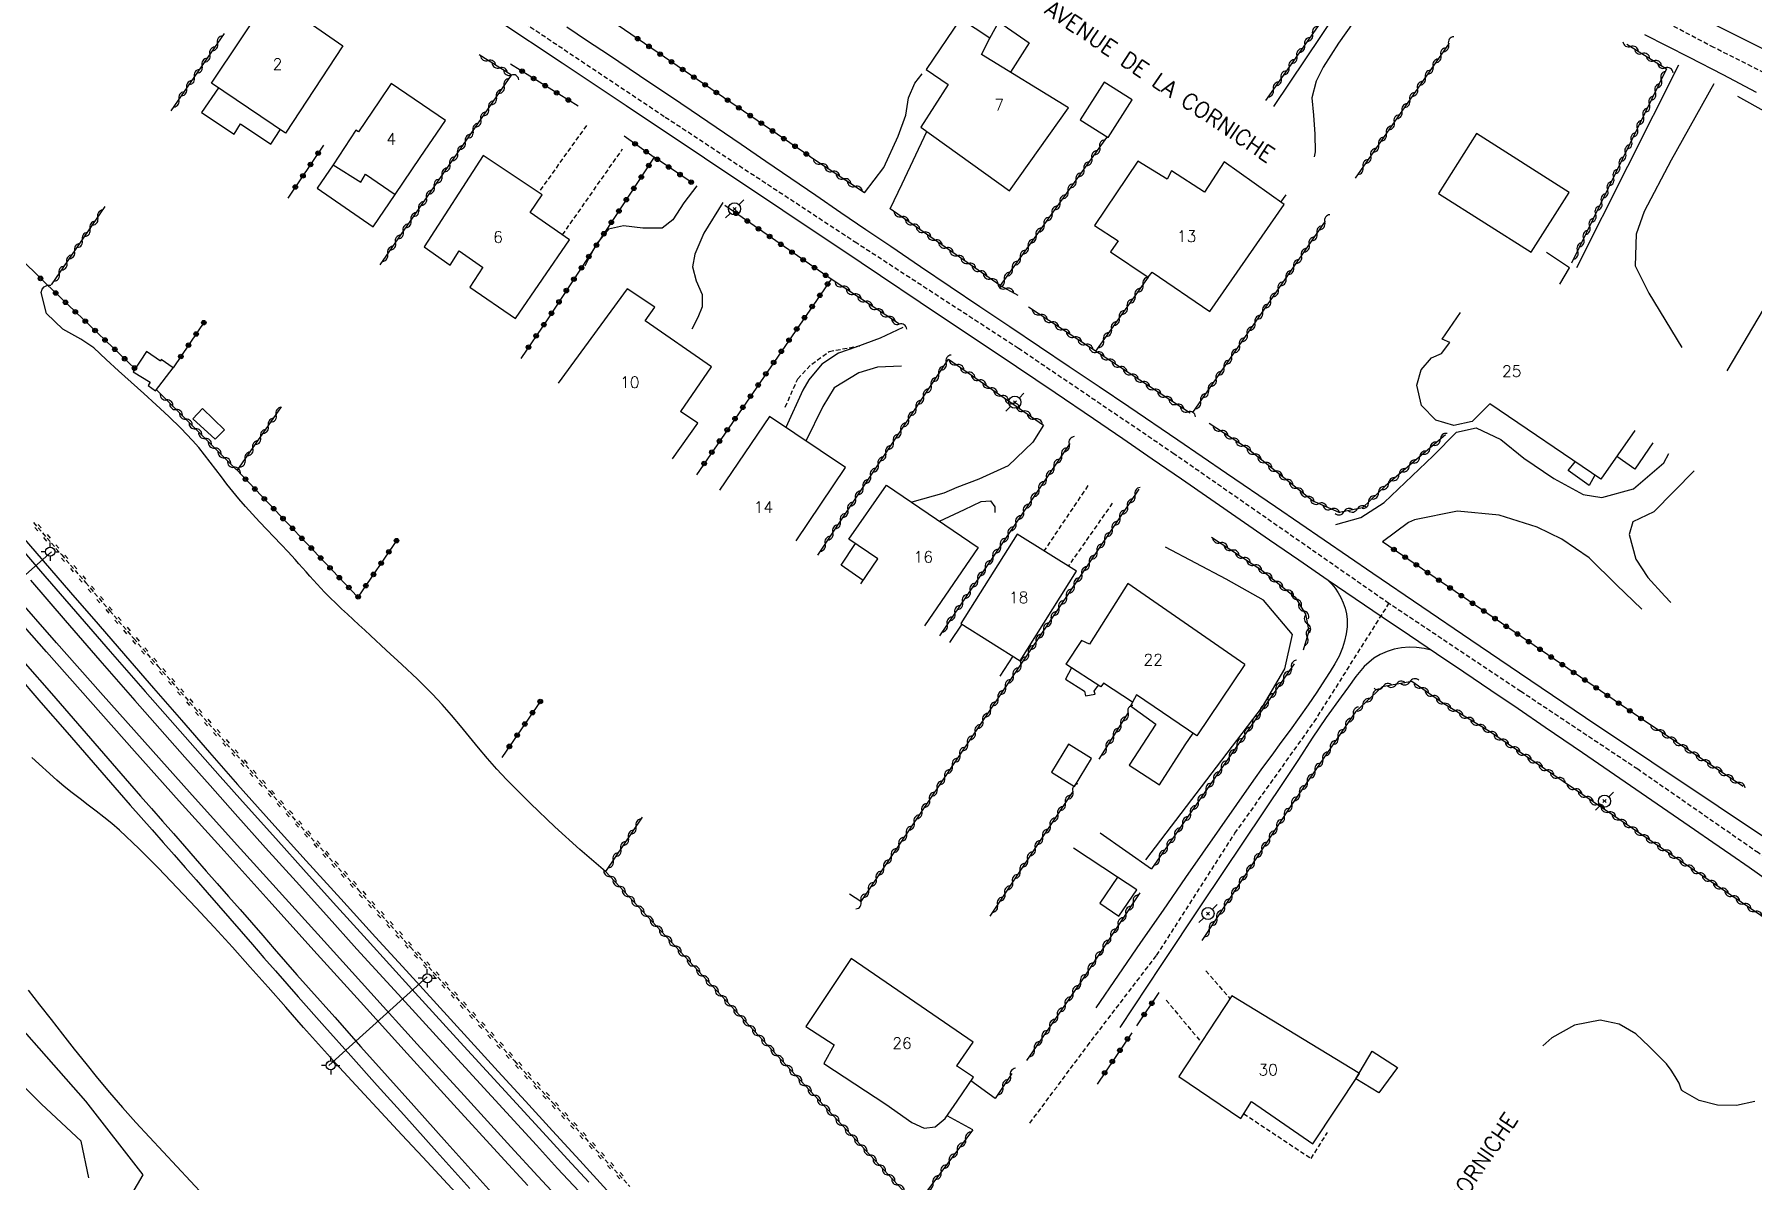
# Model space of a CAD drawing. Header units: millimetres. Extents: x 159000 to 160001, y 158000 to 159001.
# Drawn here: x 159263.9 to 159453.4, y 158330.4 to 158456.8 of the extents above; entities that cross this region are included whole.
import ezdxf
from ezdxf.enums import TextEntityAlignment as Align

# ---------------------------------------------------------------- set-up
doc = ezdxf.new("R2010")
doc.units = ezdxf.units.MM
doc.linetypes.add('DASHED', pattern=[0.75, 0.5, -0.25])
doc.layers.get('0').update_dxf_attribs({"linetype": 'CONTINUOUS'})
for name, color, linetype in [('W0001', 6, 'DASHED'), ('W0008', 7, 'CONTINUOUS'), ('W0017', 7, 'CONTINUOUS'), ('W0101', 7, 'CONTINUOUS'), ('W0104', 1, 'CONTINUOUS'), ('W0112', 1, 'DASHED'), ('W0211', 2, 'CONTINUOUS'), ('W0214', 2, 'CONTINUOUS'), ('W0220', 5, 'DASHED'), ('W0300', 7, 'CONTINUOUS'), ('W0310', 3, 'CONTINUOUS'), ('W0322', 7, 'CONTINUOUS'), ('W0323', 7, 'CONTINUOUS'), ('W0473', 7, 'CONTINUOUS'), ('W0610', 7, 'CONTINUOUS'), ('W0611', 7, 'CONTINUOUS'), ('W0700', 7, 'CONTINUOUS'), ('W0989', 7, 'CONTINUOUS'), ('W0991', 7, 'CONTINUOUS')]:
    doc.layers.add(name, color=color, linetype=linetype)
doc.styles.get("Standard").update_dxf_attribs({"font": 'romans.shx', "width": 0.85})

# ---------------------------------------------------------------- blocks, each defined once
blk = doc.blocks.new('T610')
for p, q in [((-0.500001, 0), (-1.000002, 0)), ((0, 0.500001), (0, 1.000002)), ((0.500001, 0), (1.000002, 0)), ((0, -0.500001), (0, -1.000002))]:
    blk.add_line(p, q)
blk.add_ellipse((0, 0), major_axis=(-0.353554, 0.353554), ratio=1, start_param=3.926990817, end_param=10.2101761242)
blk = doc.blocks.new('T473')
for p, q in [((-0.166667, 0.166667), (0.166667, -0.166667)), ((-0.166667, -0.166667), (0.166667, 0.166667)), ((0.500001, 0.500001), (1.000002, 1.000002)), ((-1.000002, -1.000002), (-0.500001, -0.500001))]:
    blk.add_line(p, q)
blk.add_ellipse((0, 0), major_axis=(0.471405, 0.471405), ratio=1, start_param=5.4977871438, end_param=11.780972451)
blk = doc.blocks.new('t323o')
at = {"color": 0, "linetype": 'Continuous'}
for radius in [0.25, 0.15]:
    blk.add_circle((0, 0), radius, dxfattribs=at)
blk = doc.blocks.new('t310o')
at = {"color": 0, "linetype": 'Continuous'}
for centre, start, end in [((-0.5, 0.38), 216.8699, 323.1304), ((0.5, -0.37), 36.8699, 143.1303)]:
    blk.add_arc(centre, 0.625, start, end, dxfattribs=at)
blk = doc.blocks.new('t322o')
at = {"color": 0, "linetype": 'Continuous'}
for radius in [0.25, 0.15]:
    blk.add_circle((0, 0), radius, dxfattribs=at)
blk = doc.blocks.new('t220o')
at = {"color": 0, "linetype": 'Continuous'}
for p, q in [((-0.25, 0.25), (0.25, 0.25)), ((-0.25, -0.25), (0.25, -0.25))]:
    blk.add_line(p, q, dxfattribs=at)

msp = doc.modelspace()

# ---------------------------------------------------------------- linework, layer by layer
at = {"layer": 'W0001'}
for points in [[(159671.68, 158310.62), (159659.84, 158319.03), (159641.72, 158332.19), (159619.67, 158348.07), (159600.2, 158361.84), (159577.97, 158376.89), (159562.61, 158388.09), (159546.12, 158399.76), (159531.24, 158410.53), (159520.71, 158417.31), (159511.03, 158422.65), (159488.91, 158434.69), (159467.27, 158446.12), (159449.02, 158455.33), (159427.79, 158466.45), (159413.51, 158473.64), (159400.57, 158480.47), (159376.23, 158492.15)], [(159413.19, 158394.07), (159389.53, 158410.54), (159372.35, 158422.18), (159354.53, 158433.77), (159333.31, 158447.71), (159316.01, 158459.26), (159301.73, 158469.51), (159295.59, 158474.48), (159289.34, 158483.75)], [(159373.62, 158336.83), (159379.95, 158345.33), (159387.59, 158355.31), (159396.22, 158368.76), (159404.96, 158381.03), (159413.19, 158394.07)], [(159552.81, 158299.14), (159532.83, 158312.57), (159521.13, 158320.8), (159502.26, 158334), (159486.08, 158345.01), (159468.35, 158356.7), (159453.91, 158366.59), (159440.61, 158375.81), (159427.74, 158384.37), (159413.19, 158394.07)]]:
    msp.add_lwpolyline(points, dxfattribs=at)
at = {"layer": 'W0008'}
for points in [[(159454.91, 158363.57), (159452.9, 158364.97), (159450.89, 158366.37), (159448.88, 158367.76), (159446.86, 158369.15), (159442.75, 158371.98), (159438.64, 158374.8), (159434.52, 158377.62), (159430.4, 158380.43), (159427.42, 158382.46), (159424.43, 158384.48), (159421.43, 158386.5), (159418.44, 158388.52), (159415.45, 158390.54), (159412.46, 158392.56), (159409.47, 158394.59), (159406.49, 158396.62), (159403.25, 158398.84), (159400.02, 158401.06), (159396.79, 158403.3), (159393.56, 158405.53), (159390.33, 158407.76), (159387.1, 158409.99), (159383.87, 158412.21), (159380.63, 158414.42), (159376.39, 158417.29), (159372.15, 158420.14), (159367.9, 158422.98), (159363.65, 158425.82), (159355.02, 158431.59), (159346.4, 158437.37), (159337.77, 158443.13), (159329.13, 158448.89), (159322.05, 158453.61), (159314.96, 158458.32)], [(159454.55, 158455.1), (159451.76, 158456.5), (159448.52, 158458.12)], [(159456.78, 158366.81), (159449.47, 158371.69), (159442.17, 158376.58), (159434.87, 158381.48), (159427.59, 158386.39), (159422.2, 158390.05), (159416.81, 158393.71), (159411.43, 158397.39), (159406.05, 158401.06), (159400.67, 158404.74), (159395.29, 158408.41), (159389.91, 158412.08), (159384.52, 158415.74), (159381.24, 158417.95), (159377.96, 158420.16), (159374.68, 158422.36), (159371.4, 158424.56), (159368.11, 158426.76), (159364.83, 158428.97), (159361.55, 158431.18), (159358.28, 158433.39), (159355.52, 158435.26), (159352.77, 158437.13), (159350.03, 158439.01), (159347.28, 158440.89), (159344.53, 158442.77), (159341.79, 158444.64), (159339.04, 158446.52), (159336.28, 158448.39), (159334.01, 158449.92), (159331.72, 158451.45), (159329.44, 158452.98), (159327.16, 158454.51), (159324.87, 158456.04), (159322.59, 158457.56)], [(159441.36, 158456.78), (159443.83, 158455.53), (159446.3, 158454.27), (159449.98, 158452.35), (159453.65, 158450.41)], [(159406.47, 158396.63), (159406.89, 158396.21), (159407.27, 158395.75), (159407.61, 158395.26), (159407.9, 158394.73), (159408.16, 158394.15), (159408.36, 158393.55), (159408.51, 158392.93), (159408.58, 158392.3), (159408.58, 158391.5), (159408.48, 158390.72), (159408.31, 158389.94), (159408.08, 158389.19), (159407.7, 158388.28), (159407.22, 158387.41), (159406.7, 158386.57), (159406.17, 158385.75), (159405.24, 158384.32), (159404.28, 158382.9), (159403.3, 158381.51), (159402.3, 158380.12), (159401.29, 158378.75), (159400.27, 158377.38), (159399.27, 158376), (159398.28, 158374.61), (159396.4, 158371.93), (159394.52, 158369.25), (159392.65, 158366.57), (159390.78, 158363.88), (159388.3, 158360.3), (159385.82, 158356.72), (159383.36, 158353.13), (159380.89, 158349.54)], [(159417.86, 158388.92), (159417.06, 158389.12), (159416.24, 158389.23), (159415.41, 158389.26), (159414.59, 158389.19), (159413.78, 158389.04), (159412.99, 158388.8), (159412.23, 158388.47), (159411.52, 158388.05), (159410.45, 158387.12), (159409.54, 158386.04), (159408.72, 158384.9), (159407.92, 158383.78), (159406.28, 158381.53), (159404.73, 158379.22), (159403.21, 158376.89), (159401.68, 158374.57), (159397.13, 158367.78), (159392.58, 158360.98), (159388.05, 158354.18), (159383.53, 158347.36)]]:
    msp.add_lwpolyline(points, dxfattribs=at)
at = {"layer": 'W0017'}
for points in [[(159400.5, 158448.84), (159414.4, 158469.56)], [(159416.61, 158468.27), (159410.69, 158460.12), (159407.63, 158455.81), (159405.94, 158453.16), (159405.17, 158451.61), (159404.71, 158449.77), (159404.88, 158447.86), (159405.04, 158445.79), (159405.06, 158443.83), (159404.95, 158443.28)], [(159355.38, 158439.32), (159357.53, 158442.11), (159359.1, 158445.58), (159359.93, 158447.86), (159360.23, 158449.8), (159360.94, 158451.39), (159361.75, 158452.44)], [(159445.12, 158453.4), (159433.85, 158431.07)], [(159449.01, 158451.32), (159444.29, 158442.93), (159441.32, 158437.28), (159440.45, 158434.76), (159440.34, 158431.29), (159441.85, 158428.25), (159445.47, 158422.29)], [(159358.23, 158437.55), (159359.54, 158440.31), (159362.27, 158446.06)], [(159336.91, 158440.08), (159335.48, 158438.2), (159334.26, 158436.33), (159333.09, 158435.42), (159330.95, 158435.44), (159328.84, 158435.7), (159327.16, 158435.33), (159325.88, 158433.73), (159325.02, 158432.11), (159324.55, 158431.25)], [(159339.77, 158438.25), (159337.67, 158434.89), (159336.7, 158432.56), (159336.43, 158431.16), (159336.83, 158429.63), (159337.48, 158428.12), (159337.49, 158426.76), (159337.02, 158425.59), (159336.36, 158424.3)], [(159190.54, 158434.06), (159195.02, 158428.94), (159202.88, 158419.64), (159216.89, 158402.22), (159228.24, 158388.94), (159248.56, 158362.95), (159257.86, 158352.46), (159269.51, 158339.23), (159275.85, 158331.12), (159273.33, 158326.87)], [(159359.61, 158424.47), (159357.1, 158423.3), (159354.45, 158422.3), (159352.52, 158421.67), (159350.7, 158420.45), (159349.27, 158418.72), (159348.58, 158417.57), (159346.7, 158413.46)], [(159359.48, 158420.24), (159356.81, 158420.12), (159354.77, 158419.49), (159352.03, 158417.84), (159350.8, 158415.77), (159348.93, 158411.97)], [(159375.11, 158413.73), (159373.95, 158411.85), (159371.24, 158409.25), (159367.99, 158407.77), (159365.56, 158406.84), (159364.14, 158406.24), (159360.6, 158405.23)], [(159407.34, 158402.76), (159410.09, 158403.55), (159412.68, 158405.19), (159418.05, 158410.33), (159420.63, 158412.95), (159422.81, 158413.44), (159425.54, 158412.13), (159428.07, 158410.07), (159431.38, 158407.83), (159434.59, 158406.08), (159436.64, 158405.74), (159440.16, 158406.69), (159443.48, 158409.57), (159444.04, 158410.59)], [(159446.85, 158408.69), (159442.4, 158404.17), (159440.06, 158403.08), (159439.66, 158401.66), (159440.39, 158398.94), (159441.74, 158396.94), (159443.6, 158394.88), (159444.27, 158394.19)], [(159363.65, 158403.16), (159366.4, 158404.43), (159368.25, 158405.3), (159369.26, 158405.37), (159369.76, 158404.72), (159369.77, 158404.11)], [(159441.07, 158393.45), (159438.27, 158396.12), (159435.27, 158399.11), (159432.26, 158401.15), (159429.53, 158402.47), (159425.33, 158403.79), (159420.74, 158404.26), (159416.01, 158403.28), (159415.36, 158403), (159412.5, 158400.87)], [(159381.38, 158368.82), (159387.02, 158364.84)], [(159383.27, 158363.93), (159378.42, 158367.13)], [(159269.89, 158330.8), (159269.05, 158334.82), (159264.69, 158338.91), (159256.84, 158346.62), (159256.25, 158346.39)], [(159369.8, 158339.55), (159367.12, 158341.48)], [(159367.31, 158336.09), (159364.49, 158337.64)]]:
    msp.add_lwpolyline(points, dxfattribs=at)
at = {"layer": 'W0101'}
for points in [[(159297.89, 158455.5), (159291.57, 158445.89), (159283.42, 158451.39), (159289.89, 158461.1)], [(159365.97, 158458.5), (159362.17, 158452.92), (159364.62, 158451.24), (159361.58, 158446.55), (159371.38, 158439.55), (159377.87, 158448.67), (159368.28, 158454.57), (159369.21, 158456.35)], [(159303.22, 158451.35), (159301.93, 158449.44), (159301.93, 158449.45), (159299.62, 158446.03), (159299.61, 158446.03), (159299.31, 158446.22), (159296.84, 158442.42), (159299.87, 158440.49), (159300.39, 158441.37), (159300.39, 158441.37), (159303.67, 158439.15), (159306.43, 158443.22), (159306.42, 158443.22), (159309.19, 158447.29)], [(159313.36, 158443.42), (159306.86, 158433.36), (159309.71, 158431.34), (159310.72, 158432.94), (159313.29, 158431.14), (159313.33, 158431.13), (159311.87, 158428.93), (159316.91, 158425.49), (159322.88, 158434.15), (159318.54, 158437.15), (159319.85, 158439.09)], [(159380.74, 158435.71), (159383.35, 158434.02), (159383.34, 158434.02), (159382.49, 158432.81), (159386.65, 158430.02), (159387.08, 158430.56), (159393.46, 158426.26), (159401.66, 158438.03), (159395.04, 158442.72), (159392.88, 158439.39), (159389.24, 158441.73), (159388.73, 158440.84), (159385.52, 158442.8)], [(159372.2, 158401.72), (159366.02, 158391.86), (159372.56, 158387.76), (159378.74, 158397.62)], [(159367.35, 158345.76), (159353.9, 158354.97), (159348.92, 158347.48), (159352.05, 158345.45), (159350.92, 158343.38), (159357.73, 158338.91), (159360.59, 158336.9), (159361.98, 158336.28), (159363.17, 158336.42), (159364.27, 158337.33), (159365.61, 158339.26), (159367.41, 158341.9), (159365.54, 158343.12), (159365.55, 158343.14)], [(159409.93, 158342.28), (159395.87, 158350.86), (159390.04, 158341.97), (159396.85, 158337.35), (159398.03, 158339.2), (159404.81, 158334.54)]]:
    msp.add_lwpolyline(points, close=True, dxfattribs=at)
for points in [[(159338.52, 158420.14), (159331.2, 158425.2), (159332.28, 158426.73), (159329.22, 158428.73), (159321.62, 158418.36)], [(159440.28, 158413.13), (159436.56, 158407.76), (159424.31, 158416.09), (159422.38, 158414.12), (159420.35, 158413.67), (159418.37, 158414.29), (159416.77, 158415.88), (159416.25, 158418.14), (159416.74, 158419.83), (159417.89, 158421.14), (159418.98, 158421.61), (159419.9, 158422.82), (159419.07, 158423.2), (159421.08, 158426.12)], [(159334.21, 158410.02), (159337.02, 158413.94), (159335.12, 158415.23), (159335.14, 158415.23), (159338.52, 158420.14)], [(159344.9, 158414.67), (159339.42, 158406.57)], [(159347.85, 158400.99), (159353.31, 158409.05), (159344.9, 158414.67)], [(159355, 158396.25), (159356.87, 158399), (159353.66, 158401.18), (159357.83, 158407.11)], [(159357.83, 158407.11), (159367.9, 158400.26), (159362.01, 158391.6)], [(159397.29, 158387.34), (159384.4, 158396.26), (159380.2, 158389.58), (159379.29, 158390.01), (159377.58, 158387.39)], [(159397.29, 158387.34), (159392.03, 158379.49), (159385.35, 158384.01), (159384.94, 158383.19), (159381.73, 158385.31), (159381.44, 158384.9), (159377.58, 158387.39)]]:
    msp.add_lwpolyline(points, dxfattribs=at)
at = {"layer": 'W0104'}
for points in [[(159369.21, 158456.35), (159370.18, 158458.17), (159373.52, 158455.83), (159371.47, 158452.61)], [(159284.19, 158450.87), (159282.3, 158448.16), (159285.9, 158445.79), (159286.62, 158446.92), (159289.97, 158444.67), (159291, 158446.27)], [(159296.84, 158442.42), (159295.05, 158439.83), (159301.24, 158435.57), (159303.67, 158439.15)], [(159401.29, 158438.29), (159401.87, 158439.11)], [(159432.04, 158429.24), (159433.09, 158431.07), (159430.54, 158432.75)], [(159442.27, 158411.78), (159440.29, 158408.86), (159438.31, 158410.28)], [(159435.9, 158408.21), (159435.26, 158407.07), (159432.95, 158408.71), (159433.72, 158409.69)], [(159355.25, 158396.61), (159352.8, 158398.28), (159354.4, 158400.67)], [(159366.12, 158391.8), (159364.75, 158389.79)], [(159370.35, 158386.08), (159371.76, 158388.27)], [(159378.2, 158386.99), (159377.54, 158385.73), (159379.65, 158384.4), (159379.75, 158383.91), (159380.8, 158384.08), (159380.71, 158384.41), (159381.17, 158385.07)], [(159384.99, 158383.3), (159384.69, 158382.8), (159387.49, 158380.77), (159384.55, 158376.25), (159387.89, 158374.11), (159390.72, 158378.49), (159391.6, 158379.79)], [(159409.55, 158341.71), (159411.34, 158344.75), (159414.14, 158342.96), (159412.07, 158340.18), (159409.55, 158341.7)]]:
    msp.add_lwpolyline(points, dxfattribs=at)
for points in [[(159381.8, 158451.51), (159379.16, 158447.36), (159382.25, 158445.4), (159384.89, 158449.55)], [(159418.66, 158439.24), (159428.85, 158432.77), (159433.05, 158439.37), (159422.85, 158445.84)], [(159279.2, 158420.04), (159277.87, 158420.95), (159277.78, 158420.76), (159276.24, 158421.85), (159274.79, 158419.6), (159276.66, 158418.47), (159276.44, 158418.1), (159277.23, 158417.51)], [(159282.41, 158415.55), (159284.83, 158413.2), (159283.81, 158412.17), (159281.35, 158414.43)], [(159377.89, 158378.57), (159375.99, 158375.48), (159378.52, 158373.92), (159380.42, 158377)], [(159383.27, 158363.93), (159381.32, 158361.05), (159383.43, 158359.62), (159385.39, 158362.51)]]:
    msp.add_lwpolyline(points, close=True, dxfattribs=at)
at = {"layer": 'W0112'}
for points in [[(159324.73, 158446.73), (159319.45, 158439.35)], [(159322.1, 158434.69), (159328.73, 158444.16)], [(159346.66, 158415.72), (159348.03, 158418.83), (159349.57, 158420.45), (159351.5, 158421.85), (159354.86, 158422.46)], [(159380.01, 158407.06), (159375.17, 158399.86)], [(159382.7, 158405.13), (159377.85, 158398.19)], [(159393.02, 158353.6), (159395.66, 158350.55)], [(159388.63, 158350.37), (159392.51, 158345.74)], [(159397.18, 158337.86), (159404.61, 158332.93), (159406.41, 158335.78)]]:
    msp.add_lwpolyline(points, dxfattribs=at)
at = {"layer": 'W0211'}
for points in [[(159326.84, 158364.54), (159324.01, 158366.97), (159321.25, 158369.47), (159318.56, 158372.05), (159315.93, 158374.69), (159314.87, 158375.83), (159313.84, 158377), (159312.84, 158378.18), (159311.85, 158379.38), (159310.86, 158380.58), (159309.86, 158381.76), (159308.83, 158382.93), (159307.78, 158384.07), (159306.11, 158385.74), (159304.4, 158387.35), (159302.66, 158388.95), (159300.94, 158390.55), (159300.31, 158391.15), (159299.67, 158391.74), (159299.03, 158392.32), (159298.39, 158392.91), (159297.75, 158393.5), (159297.12, 158394.1), (159296.5, 158394.71), (159295.88, 158395.32), (159295.47, 158395.76), (159295.05, 158396.2), (159294.65, 158396.65), (159294.25, 158397.1), (159293.85, 158397.56), (159293.45, 158398.01), (159293.05, 158398.46), (159292.64, 158398.91), (159291.86, 158399.75), (159291.08, 158400.58), (159290.29, 158401.41), (159289.5, 158402.24), (159288.71, 158403.07), (159287.93, 158403.91), (159287.16, 158404.76), (159286.41, 158405.62), (159285.75, 158406.41), (159285.12, 158407.21), (159284.5, 158408.03), (159283.89, 158408.84), (159283.28, 158409.66), (159282.65, 158410.47), (159282, 158411.26), (159281.32, 158412.03), (159280.03, 158413.38), (159278.7, 158414.69), (159277.33, 158415.96), (159275.94, 158417.21), (159274.55, 158418.45), (159273.17, 158419.7), (159271.8, 158420.97), (159270.46, 158422.26), (159269, 158423.21), (159267.02, 158424.28), (159265.24, 158426.03), (159264.64, 158428.35), (159264.74, 158428.7), (159264.98, 158428.98), (159265.32, 158429.14), (159265.69, 158429.14)], [(159261.85, 158402.26), (159264.86, 158398.76), (159267.88, 158395.28), (159270.91, 158391.79), (159273.94, 158388.31), (159277.02, 158384.76), (159280.09, 158381.21), (159283.18, 158377.66), (159286.28, 158374.13), (159290.06, 158369.91), (159293.86, 158365.71), (159297.68, 158361.52), (159301.49, 158357.33), (159304.87, 158353.63), (159308.25, 158349.93), (159311.63, 158346.23), (159315.02, 158342.53), (159318.01, 158339.25), (159321.01, 158335.98), (159324, 158332.71), (159327, 158329.44)], [(159263.2, 158351.47), (159264.47, 158349.85), (159265.73, 158348.23), (159267, 158346.61), (159268.27, 158344.99), (159269.55, 158343.38), (159270.85, 158341.79), (159272.18, 158340.21), (159273.62, 158338.54), (159275.09, 158336.9), (159276.58, 158335.27), (159278.08, 158333.65), (159279.59, 158332.04), (159281.09, 158330.43), (159282.59, 158328.81)], [(159453.52, 158339.2), (159451.5, 158338.77), (159449.42, 158338.8), (159447.4, 158339.32), (159445.57, 158340.36), (159445.47, 158340.45), (159445.4, 158340.55), (159445.35, 158340.67), (159445.31, 158340.78), (159445.29, 158340.9), (159445.26, 158341.01), (159445.22, 158341.12), (159445.17, 158341.23), (159444.75, 158341.95), (159444.29, 158342.66), (159443.79, 158343.34), (159443.21, 158343.96), (159441.87, 158345.28), (159440.39, 158346.65), (159438.58, 158347.74), (159436.49, 158348.17), (159433.64, 158347.63), (159431.15, 158346.23), (159430.17, 158345.35)]]:
    msp.add_lwpolyline(points, dxfattribs=at)
at = {"layer": 'W0214'}
msp.add_lwpolyline([(159311.28, 158328.15), (159308.99, 158330.61), (159306.69, 158333.08), (159304.39, 158335.54), (159302.1, 158338.01), (159299.81, 158340.48), (159297.53, 158342.97), (159295.55, 158345.16), (159293.57, 158347.37), (159291.61, 158349.59), (159289.65, 158351.8), (159287.69, 158354.02), (159285.71, 158356.22), (159283.72, 158358.41), (159281.7, 158360.58), (159279.64, 158362.76), (159277.57, 158364.93), (159275.45, 158367.06), (159273.26, 158369.11), (159272.42, 158369.83), (159271.56, 158370.53), (159270.69, 158371.21), (159269.81, 158371.87), (159268.93, 158372.54), (159268.05, 158373.21), (159267.19, 158373.9), (159266.35, 158374.62), (159263.6, 158377.1)], dxfattribs=at)
at = {"layer": 'W0220'}
msp.add_lwpolyline([(159263.81, 158402.98), (159266.9, 158399.43), (159269.55, 158396.36), (159272.2, 158393.28), (159274.85, 158390.21), (159277.52, 158387.15), (159281.59, 158382.54), (159285.68, 158377.95), (159289.79, 158373.38), (159293.9, 158368.81), (159299.61, 158362.5), (159305.33, 158356.22), (159311.07, 158349.94), (159316.81, 158343.67), (159321.04, 158339.05), (159325.28, 158334.44), (159329.53, 158329.84)], dxfattribs=at)
at = {"layer": 'W0300'}
for points in [[(159451.6, 158449.96), (159464.2, 158442.95)], [(159464.2, 158442.95), (159450.42, 158419.72)], [(159386.4, 158365.85), (159399.24, 158382.7), (159401.72, 158386.87), (159402.55, 158390.66), (159399.38, 158394.43), (159395.25, 158396.77), (159388.58, 158400.29)]]:
    msp.add_lwpolyline(points, dxfattribs=at)
at = {"layer": 'W0310'}
for points in [[(159413.71, 158469.51), (159399.58, 158449.49)], [(159278.98, 158448.37), (159284.84, 158456.89)], [(159301.99, 158431.37), (159316.49, 158452.27), (159312.9, 158454.53)], [(159409.49, 158440.93), (159419.85, 158455.82)], [(159439.43, 158455.69), (159443.8, 158452.99), (159433.32, 158431.58)], [(159382.07, 158445.4), (159370.33, 158429.11), (159372.27, 158428.05)], [(159355.38, 158439.32), (159349.32, 158443.33)], [(159265.77, 158429.18), (159271.71, 158437.8)], [(159370.33, 158429.11), (159358.23, 158437.55)], [(159391.59, 158415.13), (159406.19, 158436.19)], [(159359.23, 158424.85), (159351.7, 158429.81)], [(159386.65, 158430.02), (159380.86, 158421.87)], [(159391.27, 158415.04), (159373.47, 158426.72)], [(159350.23, 158399.41), (159364.65, 158420.98), (159375.11, 158413.73)], [(159286.12, 158408.85), (159277.4, 158417.56)], [(159286.26, 158408.71), (159291.13, 158415.73)], [(159419.44, 158412.66), (159412.83, 158407.02), (159410.27, 158404.62), (159407.71, 158404.09), (159404.78, 158405.38), (159397.48, 158411.22), (159393.38, 158413.92)], [(159378.02, 158411.72), (159363.65, 158390.51)], [(159385.64, 158406.66), (159354.98, 158361.25), (159353.73, 158362.06)], [(159393.62, 158401.39), (159399.19, 158397.73), (159402.86, 158394.76), (159403.99, 158392.89), (159404.37, 158391.02), (159403.72, 158388.95)], [(159402.73, 158387.41), (159387.02, 158364.84)], [(159432.41, 158374.47), (159424.26, 158379.98), (159419.25, 158383.03), (159415.73, 158385.49), (159412.45, 158384.9), (159409.49, 158382.14), (159402.46, 158371.91), (159392.57, 158356.93)], [(159384.45, 158382.05), (159381.23, 158376.94)], [(159452.25, 158373.91), (159441.61, 158380.97)], [(159469.34, 158349.43), (159432.41, 158374.47)], [(159378.36, 158373.36), (159369.2, 158359.63)], [(159330.89, 158370.54), (159326.84, 158364.54)], [(159361.12, 158327.83), (159326.84, 158364.54)], [(159385.73, 158362.21), (159379.22, 158352.4), (159373.25, 158343.74)], [(159371.64, 158342.28), (159369.8, 158339.55)], [(159367.31, 158336.09), (159361.12, 158327.83)]]:
    msp.add_lwpolyline(points, dxfattribs=at)
at = {"layer": 'W0322'}
msp.add_lwpolyline([(159265.15, 158429.32), (159225.26, 158468.77)], dxfattribs=at)
at = {"layer": 'W0323'}
for points in [[(159349.35, 158443.34), (159318.01, 158464.76)], [(159323.82, 158448.86), (159316.37, 158453.51)], [(159295.76, 158444.56), (159291.81, 158438.72)], [(159328.88, 158445.59), (159332.22, 158443.24)], [(159336.49, 158440.36), (159332.22, 158443.24), (159320.41, 158425.34), (159317.51, 158421.08)], [(159351.7, 158429.81), (159340, 158437.91)], [(159351.7, 158429.81), (159336.86, 158408.26)], [(159265.15, 158429.32), (159275.01, 158419.94)], [(159282.73, 158425.27), (159279.2, 158420.04)], [(159303.93, 158401.18), (159299.56, 158394.78), (159286.12, 158408.86)], [(159441.61, 158380.97), (159412.5, 158400.87)], [(159319.67, 158383.3), (159315.4, 158377.1)], [(159387.84, 158351.2), (159385.38, 158347.54)], [(159384.84, 158346.77), (159381.02, 158341.13)]]:
    msp.add_lwpolyline(points, dxfattribs=at)
at = {"layer": 'W0611'}
for points in [[(159265.76, 158399.78), (159255.71, 158390.9)], [(159307.2, 158352.93), (159296.33, 158343.18)]]:
    msp.add_lwpolyline(points, dxfattribs=at)
at = {"layer": 'W0700'}
for points in [[(159260.78, 158402.05), (159264.58, 158397.62), (159268.41, 158393.2), (159272.25, 158388.79), (159276.11, 158384.39), (159278.86, 158381.26), (159281.62, 158378.13), (159284.38, 158375.01), (159287.15, 158371.9), (159290.49, 158368.17), (159293.84, 158364.44), (159297.2, 158360.72), (159300.56, 158357.01), (159305.49, 158351.59), (159310.43, 158346.19), (159315.37, 158340.79), (159320.33, 158335.4), (159322.66, 158332.86), (159325, 158330.32)], [(159322.34, 158327.78), (159319.37, 158330.99), (159316.41, 158334.2), (159311.25, 158339.85), (159306.1, 158345.51), (159300.96, 158351.18), (159295.82, 158356.86), (159290.87, 158362.33), (159285.92, 158367.81), (159280.98, 158373.3), (159276.06, 158378.8), (159271.19, 158384.26), (159266.34, 158389.74), (159261.51, 158395.24)], [(159263.45, 158396.64), (159267.28, 158392.21), (159271.12, 158387.8), (159274.98, 158383.4), (159277.73, 158380.26), (159280.49, 158377.14), (159283.26, 158374.02), (159286.04, 158370.9), (159289.38, 158367.17), (159292.73, 158363.44), (159296.08, 158359.72), (159299.45, 158356), (159304.38, 158350.58), (159309.32, 158345.18), (159314.27, 158339.78), (159319.22, 158334.38), (159321.56, 158331.84), (159323.9, 158329.31)], [(159318.27, 158329.97), (159315.31, 158333.19), (159310.14, 158338.84), (159304.99, 158344.5), (159299.85, 158350.18), (159294.71, 158355.85), (159289.76, 158361.33), (159284.8, 158366.81), (159279.86, 158372.3), (159274.94, 158377.8), (159270.07, 158383.27), (159265.22, 158388.75), (159260.38, 158394.24)], [(159261.76, 158386.49), (159264.62, 158383.17), (159267.49, 158379.86), (159270.37, 158376.55), (159273.25, 158373.25), (159274.46, 158371.87), (159275.66, 158370.49), (159276.87, 158369.12), (159278.08, 158367.74), (159279.29, 158366.37), (159280.5, 158364.99), (159281.71, 158363.62), (159282.92, 158362.24), (159284.17, 158360.8), (159285.43, 158359.36), (159286.68, 158357.93), (159287.94, 158356.49), (159289.19, 158355.05), (159290.45, 158353.61), (159291.71, 158352.18), (159292.97, 158350.74), (159295.86, 158347.48), (159298.77, 158344.22), (159301.68, 158340.97), (159304.6, 158337.73), (159308.24, 158333.67), (159311.88, 158329.61)], [(159262.89, 158387.47), (159265.76, 158384.15), (159268.63, 158380.84), (159271.5, 158377.54), (159274.38, 158374.24), (159275.59, 158372.86), (159276.79, 158371.48), (159278, 158370.1), (159279.21, 158368.73), (159280.42, 158367.35), (159281.63, 158365.98), (159282.84, 158364.6), (159284.05, 158363.23), (159285.3, 158361.79), (159286.56, 158360.35), (159287.81, 158358.92), (159289.06, 158357.48), (159290.32, 158356.04), (159291.57, 158354.6), (159292.83, 158353.17), (159294.09, 158351.74), (159296.99, 158348.48), (159299.89, 158345.22), (159302.8, 158341.97), (159305.72, 158338.73), (159309.35, 158334.67), (159312.99, 158330.61), (159316.64, 158326.57)]]:
    msp.add_lwpolyline(points, dxfattribs=at)

# ---------------------------------------------------------------- block references
at = {"layer": 'W0220'}
for p, rotation in [((159264.28, 158402.44), 310.9874897528122), ((159265.26, 158401.31), 310.9874897528122), ((159266.24, 158400.18), 310.9874897528122), ((159267.23, 158399.05), 310.7910534159287), ((159268.21, 158397.91), 310.7910534159287), ((159269.19, 158396.78), 310.7910534159287), ((159270.17, 158395.64), 310.7202470215719), ((159271.14, 158394.5), 310.7202470215719), ((159272.12, 158393.37), 310.7202470215719), ((159273.1, 158392.23), 310.8331056167905), ((159274.08, 158391.1), 310.8331056167905), ((159275.07, 158389.96), 311.129622441924), ((159276.05, 158388.83), 311.129622441924), ((159277.04, 158387.7), 311.129622441924), ((159278.03, 158386.57), 311.4539716691695), ((159279.02, 158385.45), 311.4539716691695), ((159280.02, 158384.33), 311.4539716691695), ((159281.01, 158383.2), 311.4539716691695), ((159282, 158382.08), 311.7033065715706), ((159283, 158380.96), 311.7033065715706), ((159284, 158379.84), 311.7033065715706), ((159285, 158378.72), 311.7033065715706), ((159286, 158377.6), 311.888009231677), ((159287, 158376.48), 311.888009231677), ((159288, 158375.37), 311.888009231677), ((159289, 158374.25), 311.888009231677), ((159290, 158373.13), 312.0080782809416), ((159291.01, 158372.02), 312.0080782809416), ((159292.01, 158370.91), 312.0080782809416), ((159293.01, 158369.79), 312.0080782809416), ((159294.02, 158368.68), 312.1533203580943), ((159295.03, 158367.56), 312.1533203580943), ((159296.03, 158366.45), 312.1533203580943), ((159297.04, 158365.34), 312.1533203580943), ((159298.05, 158364.23), 312.1533203580943), ((159299.05, 158363.12), 312.1533203580943), ((159300.06, 158362.01), 312.3241944539086), ((159301.07, 158360.9), 312.3241944539086), ((159302.08, 158359.79), 312.3241944539086), ((159303.09, 158358.68), 312.3241944539086), ((159304.1, 158357.57), 312.3241944539086), ((159305.11, 158356.46), 312.3241944539086), ((159306.12, 158355.35), 312.4315415065592), ((159307.13, 158354.25), 312.4315415065592), ((159308.15, 158353.14), 312.4315415065592), ((159309.16, 158352.03), 312.4315415065592), ((159310.17, 158350.93), 312.4315415065592), ((159311.18, 158349.82), 312.4753607471075), ((159312.2, 158348.71), 312.4753607471075), ((159313.21, 158347.61), 312.4753607471075), ((159314.22, 158346.5), 312.4753607471075), ((159315.23, 158345.39), 312.4753607471075), ((159316.25, 158344.29), 312.4753607471075), ((159317.26, 158343.18), 312.5221219574098), ((159318.27, 158342.07), 312.5221219574098), ((159319.29, 158340.97), 312.5221219574098), ((159320.3, 158339.86), 312.5221219574098), ((159321.32, 158338.76), 312.594559368713), ((159322.33, 158337.65), 312.594559368713), ((159323.35, 158336.55), 312.594559368713), ((159324.36, 158335.45), 312.594559368713), ((159325.38, 158334.34), 312.6583533395103), ((159326.39, 158333.24), 312.6583533395103), ((159327.41, 158332.14), 312.6583533395103), ((159328.43, 158331.03), 312.6583533395103)]:
    msp.add_blockref('t220o', p, dxfattribs=dict(at, rotation=rotation))
at = {"layer": 'W0310'}
for p, rotation in [((159404.77, 158456.84), 234.7982492134646), ((159284.08, 158455.79), 55.47463295050891), ((159403.9, 158455.62), 234.7982492134646), ((159419.77, 158455.7), 55.15157016136875), ((159439.83, 158455.44), 328.265357493056), ((159282.38, 158453.32), 55.47463295050891), ((159283.23, 158454.55), 55.47463295050891), ((159313.91, 158453.9), 147.8499922588421), ((159402.18, 158453.17), 234.7982492134646), ((159403.04, 158454.39), 234.7982492134646), ((159418.06, 158453.24), 55.15157016136875), ((159418.91, 158454.47), 55.15157016136875), ((159441.1, 158454.65), 328.265357493056), ((159442.38, 158453.86), 328.265357493056), ((159281.53, 158452.08), 55.47463295050891), ((159315.18, 158453.1), 147.8499922588421), ((159316.45, 158452.3), 147.8499922588421), ((159401.31, 158451.94), 234.7982492134646), ((159417.2, 158452.01), 55.15157016136875), ((159443.21, 158451.79), 243.934889924708), ((159443.65, 158453.07), 328.265357493056), ((159279.83, 158449.61), 55.47463295050891), ((159280.68, 158450.84), 55.47463295050891), ((159314.82, 158449.86), 55.2391052189604), ((159315.67, 158451.09), 55.2391052189604), ((159400.45, 158450.71), 234.7982492134646), ((159415.49, 158449.55), 55.15157016136875), ((159416.34, 158450.78), 55.15157016136875), ((159442.55, 158450.44), 243.934889924708), ((159313.1, 158447.39), 55.2391052189604), ((159313.96, 158448.62), 55.2391052189604), ((159414.63, 158448.32), 55.15157016136875), ((159441.23, 158447.75), 243.934889924708), ((159441.89, 158449.09), 243.934889924708), ((159312.25, 158446.16), 55.2391052189604), ((159412.91, 158445.86), 55.15157016136875), ((159413.77, 158447.09), 55.15157016136875), ((159440.57, 158446.4), 243.934889924708), ((159310.54, 158443.69), 55.2391052189604), ((159311.39, 158444.93), 55.2391052189604), ((159381.32, 158444.35), 234.2224923822926), ((159412.06, 158444.62), 55.15157016136875), ((159439.25, 158443.7), 243.934889924708), ((159439.91, 158445.05), 243.934889924708), ((159309.68, 158442.46), 55.2391052189604), ((159350.57, 158442.5), 146.4871150551279), ((159379.57, 158441.92), 234.2224923822926), ((159380.44, 158443.14), 234.2224923822926), ((159410.34, 158442.16), 55.15157016136875), ((159411.2, 158443.39), 55.15157016136875), ((159438.6, 158442.36), 243.934889924708), ((159307.97, 158440), 55.2391052189604), ((159308.83, 158441.23), 55.2391052189604), ((159351.83, 158441.67), 146.4871150551279), ((159353.08, 158440.85), 146.4871150551279), ((159354.33, 158440.02), 146.4871150551279), ((159378.69, 158440.7), 234.2224923822926), ((159437.94, 158441.01), 243.934889924708), ((159307.12, 158438.77), 55.2391052189604), ((159376.94, 158438.27), 234.2224923822926), ((159377.81, 158439.49), 234.2224923822926), ((159436.62, 158438.31), 243.934889924708), ((159437.28, 158439.66), 243.934889924708), ((159270.88, 158436.59), 55.4746329505958), ((159305.41, 158436.3), 55.2391052189604), ((159306.26, 158437.53), 55.2391052189604), ((159359.46, 158436.69), 145.125636636909), ((159376.06, 158437.05), 234.2224923822926), ((159406.12, 158436.08), 55.26497248031947), ((159435.96, 158436.97), 243.934889924708), ((159269.18, 158434.12), 55.4746329505958), ((159270.03, 158435.36), 55.4746329505958), ((159304.55, 158435.07), 55.2391052189604), ((159360.69, 158435.83), 145.125636636909), ((159361.92, 158434.98), 145.125636636909), ((159374.3, 158434.62), 234.2224923822926), ((159375.18, 158435.83), 234.2224923822926), ((159405.26, 158434.85), 55.26497248031947), ((159434.64, 158434.27), 243.934889924708), ((159435.3, 158435.62), 243.934889924708), ((159268.33, 158432.89), 55.4746329505958), ((159302.84, 158432.6), 55.2391052189604), ((159303.7, 158433.84), 55.2391052189604), ((159363.15, 158434.12), 145.125636636909), ((159364.38, 158433.26), 145.125636636909), ((159365.61, 158432.4), 145.125636636909), ((159372.55, 158432.18), 234.2224923822926), ((159373.43, 158433.4), 234.2224923822926), ((159403.56, 158432.38), 55.26497248031947), ((159404.41, 158433.62), 55.26497248031947), ((159433.98, 158432.92), 243.934889924708), ((159266.63, 158430.41), 55.4746329505958), ((159267.48, 158431.65), 55.4746329505958), ((159366.84, 158431.55), 145.125636636909), ((159368.07, 158430.69), 145.125636636909), ((159371.67, 158430.97), 234.2224923822926), ((159402.7, 158431.15), 55.26497248031947), ((159352.95, 158428.99), 146.5778407710685), ((159369.3, 158429.83), 145.125636636909), ((159370.96, 158428.77), 331.3936790065982), ((159370.8, 158429.75), 234.2224923822926), ((159386.08, 158429.2), 234.5882380100373), ((159400.99, 158428.69), 55.26497248031947), ((159401.85, 158429.92), 55.26497248031947), ((159354.2, 158428.16), 146.5778407710685), ((159355.46, 158427.34), 146.5778407710685), ((159384.34, 158426.76), 234.5882380100373), ((159385.21, 158427.98), 234.5882380100373), ((159400.14, 158427.45), 55.26497248031947), ((159356.71, 158426.51), 146.5778407710685), ((159357.96, 158425.68), 146.5778407710685), ((159359.21, 158424.86), 146.5778407710685), ((159374.72, 158425.9), 146.7369256357896), ((159375.97, 158425.07), 146.7369256357896), ((159383.47, 158425.54), 234.5882380100373), ((159398.43, 158424.99), 55.26497248031947), ((159399.28, 158426.22), 55.26497248031947), ((159377.23, 158424.25), 146.7369256357896), ((159378.48, 158423.43), 146.7369256357896), ((159381.73, 158423.09), 234.5882380100373), ((159382.6, 158424.31), 234.5882380100373), ((159397.57, 158423.75), 55.26497248031947), ((159379.74, 158422.61), 146.7369256357896), ((159380.99, 158421.78), 146.7369256357896), ((159395.86, 158421.29), 55.26497248031947), ((159396.72, 158422.52), 55.26497248031947), ((159363.57, 158419.36), 56.2349752557305), ((159364.4, 158420.61), 56.2349752557305), ((159365.52, 158420.38), 325.2917423468796), ((159366.75, 158419.52), 325.2917423468796), ((159382.25, 158420.96), 146.7369256357896), ((159383.5, 158420.14), 146.7369256357896), ((159384.75, 158419.32), 146.7369256357896), ((159395.01, 158420.06), 55.26497248031947), ((159362.73, 158418.11), 56.2349752557305), ((159367.98, 158418.67), 325.2917423468796), ((159369.21, 158417.81), 325.2917423468796), ((159386.01, 158418.49), 146.7369256357896), ((159387.26, 158417.67), 146.7369256357896), ((159393.3, 158417.59), 55.26497248031947), ((159394.15, 158418.82), 55.26497248031947), ((159278.46, 158416.5), 135.013147264604), ((159279.52, 158415.44), 135.013147264604), ((159361.07, 158415.62), 56.2349752557305), ((159361.9, 158416.87), 56.2349752557305), ((159370.45, 158416.96), 325.2917423468796), ((159371.68, 158416.11), 325.2917423468796), ((159388.52, 158416.85), 146.7369256357896), ((159389.77, 158416.02), 146.7369256357896), ((159392.44, 158416.36), 55.26497248031947), ((159280.59, 158414.38), 135.013147264604), ((159281.65, 158413.32), 135.013147264604), ((159289.68, 158413.64), 55.23910521893577), ((159290.54, 158414.87), 55.23910521893577), ((159360.23, 158414.37), 56.2349752557305), ((159372.91, 158415.25), 325.2917423468796), ((159374.15, 158414.4), 325.2917423468796), ((159391.03, 158415.2), 146.7369256357896), ((159282.71, 158412.26), 135.013147264604), ((159288.83, 158412.41), 55.23910521893577), ((159358.57, 158411.88), 56.2349752557305), ((159359.4, 158413.12), 56.2349752557305), ((159377.95, 158411.63), 235.8934090168643), ((159394.64, 158413.1), 146.6174666162705), ((159395.89, 158412.27), 146.6174666162705), ((159418.85, 158412.16), 220.4669453783936), ((159283.77, 158411.2), 135.013147264604), ((159284.83, 158410.14), 135.013147264604), ((159287.12, 158409.94), 55.23910521893577), ((159287.97, 158411.18), 55.23910521893577), ((159357.73, 158410.63), 56.2349752557305), ((159377.11, 158410.39), 235.8934090168643), ((159397.14, 158411.45), 146.6174666162705), ((159398.33, 158410.54), 141.3028767301654), ((159399.51, 158409.6), 141.3028767301654), ((159416.57, 158410.21), 220.4669453783936), ((159417.71, 158411.19), 220.4669453783936), ((159285.89, 158409.08), 135.013147264604), ((159356.06, 158408.14), 56.2349752557305), ((159356.9, 158409.38), 56.2349752557305), ((159375.43, 158407.9), 235.8934090168643), ((159376.27, 158409.14), 235.8934090168643), ((159400.68, 158408.66), 141.3028767301654), ((159401.85, 158407.73), 141.3028767301654), ((159414.29, 158408.27), 220.4669453783936), ((159415.43, 158409.24), 220.4669453783936), ((159354.4, 158405.64), 56.2349752557305), ((159355.23, 158406.89), 56.2349752557305), ((159374.59, 158406.66), 235.8934090168643), ((159385.2, 158406.02), 235.971462462545), ((159403.02, 158406.79), 141.3028767301654), ((159404.19, 158405.85), 141.3028767301654), ((159412.04, 158406.28), 223.1859125884098), ((159413.15, 158407.29), 220.4669453783936), ((159353.56, 158404.4), 56.2349752557305), ((159372.9, 158404.18), 235.8934090168643), ((159373.75, 158405.42), 235.8934090168643), ((159384.37, 158404.77), 235.971462462545), ((159405.46, 158405.08), 156.3562426038044), ((159406.83, 158404.48), 156.3562426038044), ((159409.71, 158404.5), 191.524973423093), ((159410.95, 158405.25), 223.1859125884098), ((159351.9, 158401.9), 56.2349752557305), ((159352.73, 158403.15), 56.2349752557305), ((159372.06, 158402.93), 235.8934090168643), ((159382.69, 158402.29), 235.971462462545), ((159383.53, 158403.53), 235.971462462545), ((159408.24, 158404.2), 191.524973423093), ((159351.06, 158400.65), 56.2349752557305), ((159370.38, 158400.45), 235.8934090168643), ((159371.22, 158401.69), 235.8934090168643), ((159381.85, 158401.04), 235.971462462545), ((159394.58, 158400.76), 326.663075401988), ((159369.54, 158399.21), 235.8934090168643), ((159380.17, 158398.56), 235.971462462545), ((159381.01, 158399.8), 235.971462462545), ((159395.84, 158399.93), 326.663075401988), ((159397.09, 158399.11), 326.663075401988), ((159398.34, 158398.29), 326.663075401988), ((159367.86, 158396.72), 235.8934090168643), ((159368.7, 158397.97), 235.8934090168643), ((159379.33, 158397.31), 235.971462462545), ((159399.57, 158397.42), 320.9479297629384), ((159400.73, 158396.48), 320.9479297629384), ((159367.02, 158395.48), 235.8934090168643), ((159377.65, 158394.83), 235.971462462545), ((159378.49, 158396.07), 235.971462462545), ((159401.9, 158395.53), 320.9479297629384), ((159403, 158394.53), 301.4768393493314), ((159365.33, 158393), 235.8934090168643), ((159366.18, 158394.24), 235.8934090168643), ((159376.81, 158393.58), 235.971462462545), ((159403.78, 158393.25), 301.4768393493314), ((159364.49, 158391.76), 235.8934090168643), ((159375.13, 158391.1), 235.971462462545), ((159375.97, 158392.34), 235.971462462545), ((159404.21, 158391.83), 281.3864287966173), ((159373.45, 158388.61), 235.971462462545), ((159374.29, 158389.85), 235.971462462545), ((159404.17, 158390.38), 252.614551147489), ((159372.61, 158387.37), 235.971462462545), ((159402.44, 158387), 235.1836164177188), ((159370.93, 158384.88), 235.971462462545), ((159371.77, 158386.13), 235.971462462545), ((159401.58, 158385.77), 235.1836164177188), ((159415.49, 158385.45), 190.1476863857357), ((159370.1, 158383.64), 235.971462462545), ((159399.87, 158383.31), 235.1836164177188), ((159400.73, 158384.54), 235.1836164177188), ((159411.42, 158383.94), 222.9899202819057), ((159412.54, 158384.92), 190.1476863857357), ((159414.01, 158385.18), 190.1476863857357), ((159416.76, 158384.77), 145.1193693133781), ((159417.99, 158383.91), 145.1193693133781), ((159368.42, 158381.15), 235.971462462545), ((159369.26, 158382.4), 235.971462462545), ((159384.43, 158382.01), 237.7209769981705), ((159399.01, 158382.08), 235.1836164177188), ((159409.28, 158381.84), 235.5209677642638), ((159410.32, 158382.92), 222.9899202819057), ((159419.22, 158383.05), 145.1193693133781), ((159420.5, 158382.27), 148.6977941509389), ((159421.78, 158381.49), 148.6977941509389), ((159367.58, 158379.91), 235.971462462545), ((159382.83, 158379.48), 237.7209769981705), ((159383.63, 158380.75), 237.7209769981705), ((159397.3, 158379.61), 235.1836164177188), ((159398.16, 158380.85), 235.1836164177188), ((159407.58, 158379.37), 235.5209677642638), ((159408.43, 158380.6), 235.5209677642638), ((159423.06, 158380.71), 148.6977941509389), ((159424.34, 158379.93), 145.9013874345165), ((159442.86, 158380.14), 146.4144344856165), ((159444.11, 158379.31), 146.4144344856165), ((159365.9, 158377.42), 235.971462462545), ((159366.74, 158378.67), 235.971462462545), ((159382.03, 158378.21), 237.7209769981705), ((159396.44, 158378.38), 235.1836164177188), ((159406.73, 158378.13), 235.5209677642638), ((159425.58, 158379.09), 145.9013874345165), ((159426.83, 158378.25), 145.9013874345165), ((159428.07, 158377.41), 145.9013874345165), ((159445.36, 158378.48), 146.4144344856165), ((159446.61, 158377.65), 146.4144344856165), ((159365.06, 158376.18), 235.971462462545), ((159394.73, 158375.92), 235.1836164177188), ((159395.59, 158377.15), 235.1836164177188), ((159405.04, 158375.66), 235.5209677642638), ((159405.89, 158376.89), 235.5209677642638), ((159429.31, 158376.56), 145.9013874345165), ((159430.55, 158375.72), 145.9013874345165), ((159447.86, 158376.83), 146.4144344856165), ((159449.11, 158376), 146.4144344856165), ((159363.38, 158373.69), 235.971462462545), ((159364.22, 158374.94), 235.971462462545), ((159393.02, 158373.46), 235.1836164177188), ((159393.88, 158374.69), 235.1836164177188), ((159404.19, 158374.42), 235.5209677642638), ((159431.8, 158374.88), 145.9013874345165), ((159433.65, 158373.62), 145.8661138494164), ((159450.36, 158375.17), 146.4144344856165), ((159451.61, 158374.34), 146.4144344856165), ((159362.54, 158372.45), 235.971462462545), ((159377.52, 158372.11), 236.290680831016), ((159378.35, 158373.36), 236.290680831016), ((159392.16, 158372.23), 235.1836164177188), ((159402.49, 158371.95), 235.5209677642638), ((159403.34, 158373.19), 235.5209677642638), ((159434.89, 158372.78), 145.8661138494164), ((159436.14, 158371.94), 145.8661138494164), ((159360.86, 158369.96), 235.971462462545), ((159361.7, 158371.21), 235.971462462545), ((159375.85, 158369.61), 236.290680831016), ((159376.69, 158370.86), 236.290680831016), ((159390.45, 158369.76), 235.1836164177188), ((159391.31, 158370.99), 235.1836164177188), ((159401.66, 158370.7), 236.5480218238836), ((159437.38, 158371.1), 145.8661138494164), ((159438.62, 158370.26), 145.8661138494164), ((159329.36, 158368.27), 235.9327762361758), ((159330.2, 158369.51), 235.9327762361758), ((159360.02, 158368.72), 235.971462462545), ((159375.02, 158368.37), 236.290680831016), ((159389.59, 158368.53), 235.1836164177188), ((159400.01, 158368.19), 236.5480218238836), ((159400.83, 158369.45), 236.5480218238836), ((159439.86, 158369.42), 145.8661138494164), ((159441.1, 158368.57), 145.8661138494164), ((159328.52, 158367.03), 235.9327762361758), ((159358.34, 158366.24), 235.971462462545), ((159359.18, 158367.48), 235.971462462545), ((159373.36, 158365.87), 236.290680831016), ((159374.19, 158367.12), 236.290680831016), ((159387.88, 158366.07), 235.1836164177188), ((159388.74, 158367.3), 235.1836164177188), ((159399.18, 158366.94), 236.5480218238836), ((159442.34, 158367.73), 145.8661138494164), ((159443.59, 158366.89), 145.8661138494164), ((159444.83, 158366.05), 145.8661138494164), ((159327.34, 158364.01), 133.0413538587941), ((159327.68, 158365.78), 235.9327762361758), ((159357.5, 158364.99), 235.971462462545), ((159372.52, 158364.62), 236.290680831016), ((159397.53, 158364.44), 236.5480218238836), ((159398.35, 158365.69), 236.5480218238836), ((159446.07, 158365.21), 145.8661138494164), ((159447.31, 158364.37), 145.8661138494164), ((159328.36, 158362.91), 133.0413538587941), ((159355.83, 158362.51), 235.971462462545), ((159356.66, 158363.75), 235.971462462545), ((159370.86, 158362.13), 236.290680831016), ((159371.69, 158363.38), 236.290680831016), ((159396.7, 158363.19), 236.5480218238836), ((159448.55, 158363.52), 145.8661138494164), ((159449.79, 158362.68), 145.8661138494164), ((159329.39, 158361.81), 133.0413538587941), ((159330.41, 158360.72), 133.0413538587941), ((159354.99, 158361.26), 235.971462462545), ((159370.03, 158360.88), 236.290680831016), ((159385.01, 158361.13), 236.4030326366993), ((159395.05, 158360.69), 236.5480218238836), ((159395.87, 158361.94), 236.5480218238836), ((159451.03, 158361.84), 145.8661138494164), ((159452.28, 158361), 145.8661138494164), ((159331.43, 158359.62), 133.0413538587941), ((159332.46, 158358.53), 133.0413538587941), ((159383.35, 158358.63), 236.4030326366993), ((159384.18, 158359.88), 236.4030326366993), ((159394.22, 158359.43), 236.5480218238836), ((159453.52, 158360.16), 145.8661138494164), ((159333.48, 158357.43), 133.0413538587941), ((159382.52, 158357.38), 236.4030326366993), ((159393.39, 158358.18), 236.5480218238836), ((159334.51, 158356.33), 133.0413538587941), ((159335.53, 158355.24), 133.0413538587941), ((159380.86, 158354.88), 236.4030326366993), ((159381.69, 158356.13), 236.4030326366993), ((159336.55, 158354.14), 133.0413538587941), ((159337.58, 158353.04), 133.0413538587941), ((159380.03, 158353.63), 236.4030326366993), ((159338.6, 158351.95), 133.0413538587941), ((159339.62, 158350.85), 133.0413538587941), ((159378.35, 158351.15), 235.4432534451258), ((159379.2, 158352.38), 235.4432534451258), ((159340.65, 158349.75), 133.0413538587941), ((159377.5, 158349.91), 235.4432534451258), ((159341.67, 158348.66), 133.0413538587941), ((159342.7, 158347.56), 133.0413538587941), ((159375.8, 158347.44), 235.4432534451258), ((159376.65, 158348.68), 235.4432534451258), ((159343.72, 158346.47), 133.0413538587941), ((159344.74, 158345.37), 133.0413538587941), ((159374.95, 158346.21), 235.4432534451258), ((159345.77, 158344.27), 133.0413538587941), ((159346.79, 158343.18), 133.0413538587941), ((159374.1, 158344.97), 235.4432534451258), ((159347.81, 158342.08), 133.0413538587941), ((159371.47, 158342.04), 236.0491916400789), ((159348.84, 158340.98), 133.0413538587941), ((159349.86, 158339.89), 133.0413538587941), ((159370.64, 158340.8), 236.0491916400789), ((159350.89, 158338.79), 133.0413538587941), ((159351.91, 158337.7), 133.0413538587941), ((159352.93, 158336.6), 133.0413538587941), ((159353.96, 158335.5), 133.0413538587941), ((159354.98, 158334.41), 133.0413538587941), ((159365.62, 158333.83), 233.1822944019269), ((159366.52, 158335.03), 233.1822944019269), ((159356.01, 158333.31), 133.0413538587941), ((159357.03, 158332.21), 133.0413538587941), ((159364.72, 158332.63), 233.1822944019269), ((159358.05, 158331.12), 133.0413538587941), ((159359.08, 158330.02), 133.0413538587941), ((159362.92, 158330.23), 233.1822944019269), ((159363.82, 158331.43), 233.1822944019269)]:
    msp.add_blockref('t310o', p, dxfattribs=dict(at, rotation=rotation))
at = {"layer": 'W0322', "rotation": 135.3151092216094}
msp.add_blockref('t322o', (159264.57, 158429.89), dxfattribs=at)
at = {"layer": 'W0323'}
for p, rotation in [((159330.39, 158456.3), 145.6547334507148), ((159331.63, 158455.45), 145.6547334507148), ((159332.87, 158454.6), 145.6547334507148), ((159334.11, 158453.76), 145.6547334507148), ((159317.65, 158452.72), 148.0264447020011), ((159318.92, 158451.92), 148.0264447020011), ((159335.34, 158452.91), 145.6547334507148), ((159336.58, 158452.06), 145.6547334507148), ((159320.19, 158451.13), 148.0264447020011), ((159321.46, 158450.33), 148.0264447020011), ((159337.82, 158451.22), 145.6547334507148), ((159339.06, 158450.37), 145.6547334507148), ((159322.74, 158449.54), 148.0264447020011), ((159340.3, 158449.53), 145.6547334507148), ((159341.54, 158448.68), 145.6547334507148), ((159342.78, 158447.83), 145.6547334507148), ((159344.01, 158446.99), 145.6547334507148), ((159345.25, 158446.14), 145.6547334507148), ((159330.1, 158444.72), 324.8713263996821), ((159346.49, 158445.29), 145.6547334507148), ((159347.73, 158444.45), 145.6547334507148), ((159294.33, 158442.44), 235.9564914082446), ((159295.17, 158443.69), 235.9564914082446), ((159331.33, 158443.86), 324.8713263996821), ((159331.62, 158442.33), 236.5945486335493), ((159332.56, 158443.01), 146.0507331714515), ((159348.97, 158443.6), 145.6547334507148), ((159293.49, 158441.2), 235.9564914082446), ((159330.79, 158441.07), 236.5945486335493), ((159333.8, 158442.17), 146.0507331714515), ((159335.05, 158441.33), 146.0507331714515), ((159336.29, 158440.49), 146.0507331714515), ((159292.65, 158439.96), 235.9564914082446), ((159329.14, 158438.57), 236.5945486335493), ((159329.97, 158439.82), 236.5945486335493), ((159328.32, 158437.32), 236.5945486335493), ((159341.23, 158437.06), 145.3081570240691), ((159326.66, 158434.81), 236.5945486335493), ((159327.49, 158436.07), 236.5945486335493), ((159342.47, 158436.21), 145.3081570240691), ((159343.7, 158435.35), 145.3081570240691), ((159325.84, 158433.56), 236.5945486335493), ((159344.93, 158434.5), 145.3081570240691), ((159346.17, 158433.64), 145.3081570240691), ((159347.4, 158432.79), 145.3081570240691), ((159324.19, 158431.06), 236.5945486335493), ((159325.01, 158432.31), 236.5945486335493), ((159348.63, 158431.94), 145.3081570240691), ((159349.87, 158431.08), 145.3081570240691), ((159323.36, 158429.81), 236.5945486335493), ((159351.1, 158430.23), 145.3081570240691), ((159351.32, 158429.27), 235.4479102577594), ((159266.24, 158428.28), 316.4146069712145), ((159267.32, 158427.25), 316.4146069712145), ((159321.71, 158427.3), 236.5945486335493), ((159322.53, 158428.55), 236.5945486335493), ((159350.47, 158428.03), 235.4479102577594), ((159268.41, 158426.21), 316.4146069712145), ((159269.5, 158425.18), 316.4146069712145), ((159320.88, 158426.05), 236.5945486335493), ((159348.77, 158425.56), 235.4479102577594), ((159349.62, 158426.8), 235.4479102577594), ((159270.58, 158424.15), 316.4146069712145), ((159281.72, 158423.77), 235.9564914082741), ((159282.56, 158425.02), 235.9564914082741), ((159319.2, 158423.56), 235.6927087881904), ((159320.05, 158424.8), 235.6927087881904), ((159347.92, 158424.32), 235.4479102577594), ((159271.67, 158423.11), 316.4146069712145), ((159272.76, 158422.08), 316.4146069712145), ((159280.88, 158422.53), 235.9564914082741), ((159318.36, 158422.32), 235.6927087881904), ((159346.22, 158421.85), 235.4479102577594), ((159347.07, 158423.09), 235.4479102577594), ((159273.84, 158421.04), 316.4146069712145), ((159274.93, 158420.01), 316.4146069712145), ((159280.04, 158421.29), 235.9564914082741), ((159345.37, 158420.62), 235.4479102577594), ((159343.67, 158418.15), 235.4479102577594), ((159344.52, 158419.38), 235.4479102577594), ((159342.82, 158416.91), 235.4479102577594), ((159341.12, 158414.44), 235.4479102577594), ((159341.97, 158415.68), 235.4479102577594), ((159339.41, 158411.97), 235.4479102577594), ((159340.26, 158413.21), 235.4479102577594), ((159338.56, 158410.74), 235.4479102577594), ((159337.71, 158409.5), 235.4479102577594), ((159287.16, 158407.77), 133.6657477699522), ((159288.19, 158406.69), 133.6657477699522), ((159289.23, 158405.6), 133.6657477699522), ((159290.26, 158404.52), 133.6657477699522), ((159291.3, 158403.43), 133.6657477699522), ((159292.34, 158402.35), 133.6657477699522), ((159293.37, 158401.26), 133.6657477699522), ((159303.81, 158401), 235.6927087881693), ((159294.41, 158400.18), 133.6657477699522), ((159295.44, 158399.09), 133.6657477699522), ((159302.96, 158399.76), 235.6927087881693), ((159413.74, 158400.02), 145.6524045102672), ((159414.98, 158399.18), 145.6524045102672), ((159296.48, 158398.01), 133.6657477699522), ((159297.51, 158396.92), 133.6657477699522), ((159301.27, 158397.28), 235.6927087881693), ((159302.12, 158398.52), 235.6927087881693), ((159416.21, 158398.33), 145.6524045102672), ((159417.45, 158397.48), 145.6524045102672), ((159298.55, 158395.84), 133.6657477699522), ((159300.43, 158396.04), 235.6927087881693), ((159418.69, 158396.64), 145.6524045102672), ((159419.93, 158395.79), 145.6524045102672), ((159421.17, 158394.94), 145.6524045102672), ((159299.58, 158394.81), 235.6927087881693), ((159422.41, 158394.1), 145.6524045102672), ((159423.65, 158393.25), 145.6524045102672), ((159424.88, 158392.41), 145.6524045102672), ((159426.12, 158391.56), 145.6524045102672), ((159427.36, 158390.71), 145.6524045102672), ((159428.6, 158389.87), 145.6524045102672), ((159429.84, 158389.02), 145.6524045102672), ((159431.08, 158388.17), 145.6524045102672), ((159432.31, 158387.33), 145.6524045102672), ((159433.55, 158386.48), 145.6524045102672), ((159434.79, 158385.64), 145.6524045102672), ((159436.03, 158384.79), 145.6524045102672), ((159437.27, 158383.94), 145.6524045102672), ((159318.8, 158382.04), 235.4479102577009), ((159319.65, 158383.27), 235.4479102577009), ((159438.51, 158383.1), 145.6524045102672), ((159439.74, 158382.25), 145.6524045102672), ((159317.95, 158380.8), 235.4479102577009), ((159440.98, 158381.4), 145.6524045102672), ((159316.25, 158378.33), 235.4479102577009), ((159317.1, 158379.57), 235.4479102577009), ((159387.05, 158350.03), 236.1874133837661), ((159386.22, 158348.79), 236.1874133837661), ((159384.38, 158346.1), 235.9203458405261), ((159383.54, 158344.85), 235.9203458405261), ((159381.86, 158342.37), 235.9203458405261), ((159382.7, 158343.61), 235.9203458405261)]:
    msp.add_blockref('t323o', p, dxfattribs=dict(at, rotation=rotation))
at = {"layer": 'W0473'}
for p in [(159341.07, 158437.55), (159371.96, 158416.25), (159436.95, 158372.3), (159393.25, 158359.91)]:
    msp.add_blockref('T473', p, dxfattribs=at)
at = {"layer": 'W0610'}
for p in [(159265.63, 158399.78), (159307.2, 158352.78), (159296.55, 158343.18)]:
    msp.add_blockref('T610', p, dxfattribs=at)

# ---------------------------------------------------------------- texts
at = {"layer": 'W0989'}
for s, rotation, p in [('AVENUE DE LA CORNICHE', 326.0565, (159375.11, 158459.18)), ('BRUXELLES-MIDI - NAMUR (LIGNE 161)', 313.7075, (159237.07, 158340.35)), ('AVENUE DE LA CORNICHE', 56.0565, (159410.87, 158312.52))]:
    msp.add_text(s, height=1.75, rotation=rotation, dxfattribs=at).set_placement(p)
at = {"layer": 'W0991'}
for s, p in [('2', (159290.69, 158453.49)), ('7', (159370.24, 158449.02)), ('4', (159303.24, 158445.25)), ('6', (159315, 158434.45)), ('13', (159390.89, 158434.53)), ('25', (159426.73, 158419.67)), ('10', (159329.52, 158418.45)), ('14', (159344.25, 158404.69)), ('16', (159361.87, 158399.21)), ('18', (159372.38, 158394.74)), ('22', (159387.21, 158387.88)), ('26', (159359.52, 158345.63)), ('30', (159399.88, 158342.7))]:
    msp.add_text(s, height=1.25, dxfattribs=at).set_placement(p, align=Align.MIDDLE_CENTER)

doc.saveas('drawing.dxf')
